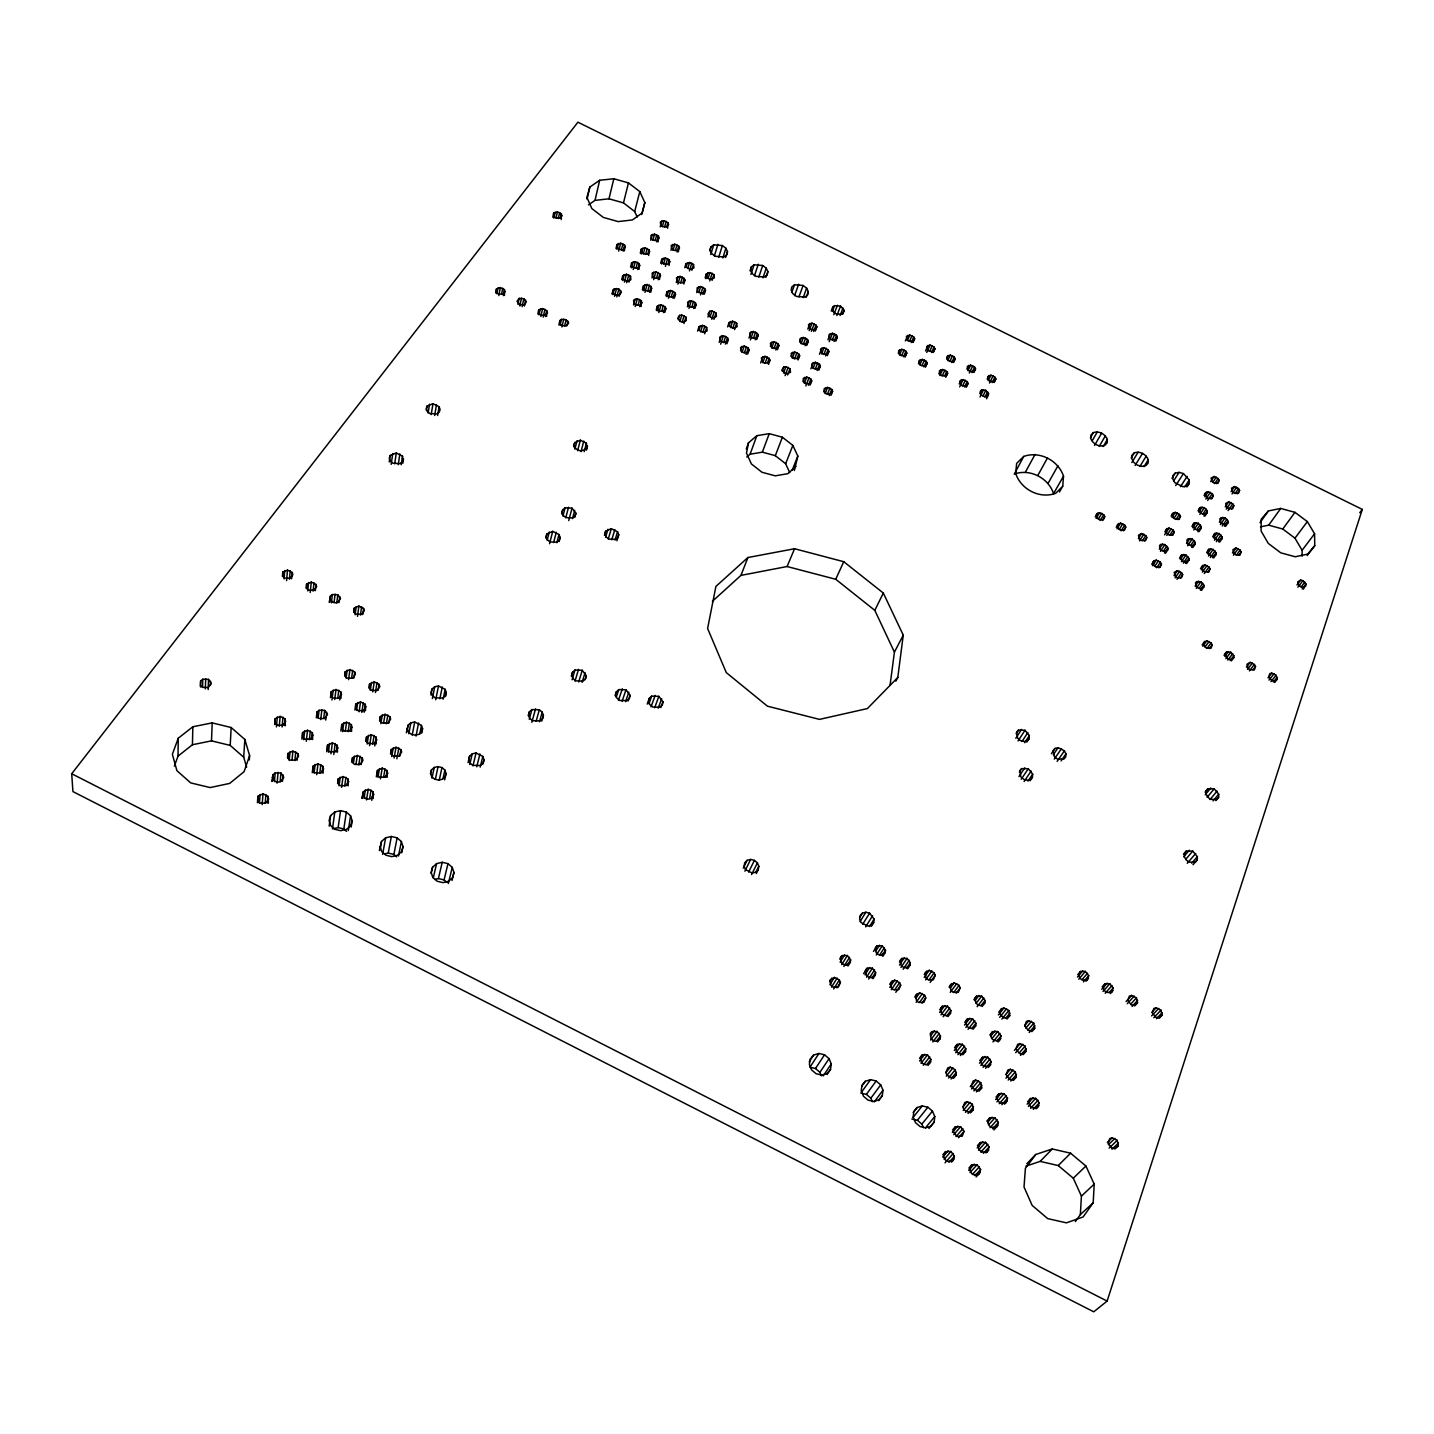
<?xml version="1.0" encoding="UTF-8"?>
<svg xmlns="http://www.w3.org/2000/svg" width="1434" height="1434" viewBox="0 0 1434 1434"><rect width="100%" height="100%" fill="white"/><g stroke="black" fill="none" stroke-linecap="round" stroke-linejoin="round"><path stroke-width="1.5" d="M1277.21 679.286L1276.081 675.271L1271.797 673.138L1269.825 673.621L1268.66 677.045L1271.797 680.594L1274.091 681.204L1277.21 679.286L1274.665 682.459M1255.521 666.505L1254.356 669.929L1250.054 669.786L1248.082 668.262L1246.971 664.247L1250.125 662.365L1254.391 664.48L1255.521 666.505L1253.029 669.696M1241.163 551.947L1240.016 555.083L1235.875 554.886L1233.975 553.434L1232.917 549.706L1235.983 548.003L1240.087 550.047L1241.163 551.947L1238.779 555.263M174.374 766.114L178.013 756.13L178.264 738.223L192.855 726.751L212.196 722.879L231.161 727.522L244.838 739.442L249.606 755.557L249.301 759.948M1239.585 490.392L1238.456 493.386L1234.405 493.153L1232.541 491.754L1231.519 488.169L1234.513 486.592L1238.528 488.564L1239.585 490.392L1237.255 493.78M1233.832 505.682L1232.684 508.712L1228.597 508.496L1226.733 507.08L1225.694 503.459L1228.723 501.846L1232.756 503.836L1233.832 505.682L1231.501 509.052M1233.814 657.704L1233.849 655.732L1230.766 652.201L1226.464 652.058L1225.281 653.474L1226.375 657.471L1228.346 658.995L1230.641 659.586L1233.814 657.704L1231.358 660.913M1227.952 522.962L1227.988 521.169L1225.048 517.889L1220.943 517.674L1219.814 518.929L1220.836 522.603L1222.718 524.019L1224.923 524.629L1227.952 522.962L1225.622 526.332M1207.858 788.736L1206.102 790.941L1206.03 793.988L1207.661 797.071L1210.565 799.347L1216.91 799.419L1218.649 797.214L1218.703 794.167L1214.186 788.825L1207.858 788.736L1205.062 792.124M1219.169 480.3L1218.004 483.276L1213.953 483.043L1212.089 481.645L1211.085 478.078L1214.096 476.5L1218.111 478.472L1219.169 480.3L1216.874 483.706M1222.055 538.682L1222.091 536.854L1219.115 533.538L1214.992 533.34L1213.845 534.613L1214.867 538.324L1216.767 539.758L1218.972 540.367L1222.055 538.682L1219.707 542.034M1212.196 644.959L1210.959 648.347L1206.639 648.204L1204.668 646.68L1203.61 642.701L1206.819 640.837L1211.085 642.952L1212.196 644.959L1209.525 648.544M1216.05 554.599L1216.104 552.753L1213.11 549.401L1208.952 549.204L1207.804 550.513L1208.826 554.259L1210.726 555.711L1212.967 556.302L1216.05 554.599L1213.72 557.934M178.013 756.13L192.425 744.748L192.855 726.751M1210.027 568.85L1208.826 572.041L1204.614 571.861L1202.696 570.391L1201.674 566.609L1204.793 564.871L1208.952 566.932L1210.027 568.85L1207.697 572.166M1213.272 495.519L1212.106 498.53L1208.02 498.315L1206.137 496.899L1205.134 493.278L1208.181 491.683L1212.214 493.672L1213.272 495.519L1210.995 498.907M1203.825 587.062L1203.879 585.18L1200.867 581.756L1196.637 581.577L1195.472 582.921L1196.494 586.757L1198.43 588.227L1200.67 588.836L1203.825 587.062L1201.495 590.378M1186.259 851.061L1184.448 853.391L1184.359 856.582L1186.008 859.773L1188.965 862.121L1195.472 862.139L1197.282 859.808L1197.354 856.636L1192.747 851.097L1186.259 851.061L1183.462 854.359M1207.267 512.727L1207.303 510.934L1204.381 507.654L1200.258 507.439L1199.111 508.694L1200.115 512.35L1201.997 513.766L1204.201 514.358L1207.267 512.727L1204.972 516.097M1201.208 528.357L1201.262 526.547L1198.322 523.231L1194.164 523.034L1193.016 524.306L1194.02 527.999L1195.92 529.433L1198.125 530.024L1201.208 528.357L1198.932 531.727M200.455 687.011L200.635 680.899L202.803 679.232L208.522 679.375L211.264 683.516L208.253 687.513L202.517 687.37L200.473 685.595L200.635 680.899M1195.096 544.203L1195.149 542.357L1192.174 539.023L1187.997 538.826L1186.832 540.116L1187.836 543.862L1189.736 545.296L1191.977 545.906L1195.096 544.203L1192.801 547.555M202.553 687.388L202.803 679.232M205.349 688.876L205.689 678.676M1189.109 483.527L1189.234 479.996L1183.444 473.561L1179.089 472.378L1175.253 473.095L1172.958 475.532L1172.815 479.064L1174.894 482.72L1182.996 486.735L1186.832 486.001L1189.109 483.527L1186.886 486.951M1188.876 560.264L1188.947 558.4L1185.954 555.03L1181.759 554.833L1180.576 556.141L1181.58 559.923L1183.498 561.375L1185.739 561.985L1188.876 560.264L1186.581 563.598M208.181 689.557L208.522 679.375M1182.656 574.64L1181.401 577.866L1177.153 577.669L1175.235 576.199L1174.231 572.381L1177.404 570.624L1181.58 572.704L1182.656 574.64L1180.361 577.956M210.422 685.219L210.565 681.15M1162.096 1015.218L1160.948 1010.199L1156.127 1007.761L1153.814 1008.478L1152.344 1012.87L1155.786 1017.172L1158.403 1017.799L1162.096 1015.218L1159.21 1018.212M1180.469 516.24L1179.232 519.323L1175.073 519.108L1173.191 517.674L1172.205 513.999L1175.324 512.35L1179.411 514.376L1180.469 516.24L1178.228 519.628M1174.213 531.978L1172.958 535.115L1168.764 534.9L1166.864 533.466L1165.896 529.738L1169.033 528.053L1173.155 530.096L1174.213 531.978L1171.972 535.366M192.425 744.748L211.497 740.858L212.196 722.879M1167.796 549.796L1167.868 547.949L1164.91 544.579L1160.68 544.382L1159.497 545.691L1160.465 549.455L1162.382 550.907L1164.623 551.516L1167.796 549.796L1165.555 553.166M1161.432 564.118L1160.16 567.308L1155.912 567.129L1153.994 565.659L1153.008 561.841L1156.198 560.102L1160.375 562.182L1161.432 564.118L1158.941 567.828M1137.574 1002.85L1136.463 997.867L1131.641 995.429L1129.329 996.146L1127.805 1000.502L1131.229 1004.804L1133.846 1005.431L1137.574 1002.85L1134.76 1005.897M1148.258 459.74L1148.096 463.236L1145.748 465.674L1141.876 466.391L1137.503 465.19L1133.792 462.393L1131.767 458.755L1131.946 455.259L1134.294 452.839C1139.869 450.832 1146.25 454.309 1148.258 459.74L1143.974 466.659M1118.323 1145.766L1117.194 1140.335L1112.175 1137.789L1109.737 1138.596L1108.106 1143.382L1111.673 1148.007L1114.415 1148.634L1118.323 1145.766L1115.096 1148.849M1146.806 537.499L1145.515 540.654L1141.285 540.439L1139.385 538.987L1138.435 535.24L1141.625 533.538L1145.766 535.599L1146.806 537.499L1144.619 540.887M1104.861 983.814L1103.302 988.151L1104.485 990.625L1106.689 992.436L1111.655 992.364L1113.196 988.008L1109.808 983.742L1104.861 983.814L1102.154 986.897M246.63 767.172L243.69 757.188L230.211 745.411L231.161 727.522M1125.762 527.067L1124.453 530.204L1120.205 529.988L1118.305 528.537L1117.373 524.79L1120.581 523.105L1124.722 525.167L1125.762 527.067L1123.378 530.849M1035.778 1154.478L1025.4 1168.351L1024.019 1187.011L1032.175 1205.438L1047.716 1218.613L1066.394 1222.844L1083.064 1217L1093.21 1202.785L1094.196 1184.126L1085.914 1166.021L1070.606 1153.205L1052.305 1148.975L1035.778 1154.478L1026.798 1163.781M1075.321 1221.625L1080.358 1214.58L1081.415 1196.117L1073.295 1178.21L1058.22 1165.555L1040.152 1161.397L1025.848 1166.183M1080.411 971.481L1078.816 975.801L1079.999 978.275L1082.186 980.085L1087.151 980.014L1088.747 975.676L1085.359 971.427L1080.411 971.481L1077.776 974.6M1107.335 439.503L1107.12 442.963L1104.736 445.382C1099.161 447.372 1092.708 443.948 1090.754 438.463L1091.005 435.004L1093.389 432.602C1098.964 430.648 1105.381 434.036 1107.335 439.503L1103.248 446.512M1104.736 516.634L1103.391 519.753L1099.143 519.538L1097.243 518.086L1096.347 514.358L1099.573 512.691L1103.714 514.734L1104.736 516.634L1102.405 520.434M243.69 757.188L244.838 739.442M1030.508 1098.48L1028.77 1103.194L1029.971 1105.865L1032.265 1107.765L1037.481 1107.604L1039.22 1102.889L1035.742 1098.319L1030.508 1098.48L1027.586 1101.724M1065.946 753.89L1065.731 756.919L1063.831 759.124L1057.288 758.998L1054.42 756.722L1053.112 750.609L1055.03 748.423L1058.113 747.67L1064.422 750.824L1065.946 753.89L1061.088 760.898M1034.756 1028.25L1033.771 1023.105L1028.859 1020.632L1026.439 1021.366L1024.718 1025.866L1028.142 1030.275L1030.831 1030.903L1034.756 1028.25L1031.871 1031.655M1026.063 1051.301L1025.077 1046.103L1020.13 1043.594L1017.674 1044.346L1015.935 1048.917L1019.359 1053.381L1022.084 1054.026L1026.063 1051.301L1023.177 1054.671M257.421 802.753L257.905 796.282L263.014 793.844L268.033 796.39L268.409 803.201M259.411 803.112L260.092 794.49M1016.33 1077.095L1015.344 1071.807L1010.361 1069.28L1007.869 1070.051L1006.112 1074.693L1009.554 1079.228L1012.296 1079.874L1016.33 1077.095L1013.444 1080.394M1062.737 486.216L1063.526 476.124C1058.184 460.314 1039.632 450.706 1023.751 456.424L1016.652 463.361L1015.684 473.417C1020.9 489.46 1039.758 499.229 1055.747 493.278L1062.737 486.216L1059.403 492.023M262.153 804.635L263.014 793.844M1032.444 777.228L1032.695 774.145L1028.286 768.714L1021.653 768.606L1019.699 770.847L1020.954 777.067L1023.84 779.379L1027.336 780.257L1030.49 779.469L1032.444 777.228L1030.078 780.723M998.817 1093.819L997.024 1098.534L998.207 1101.204L1000.484 1103.122L1005.754 1102.961L1007.546 1098.229L1004.069 1093.676L998.817 1093.819L995.985 1097.082M282.426 576.289L282.767 572.076L287.499 570.087L292.178 572.435L292.894 574.64L290.134 578.314L284.703 578.099L282.713 576.432L282.767 572.076M265.2 803.165L265.917 794.544M1029.11 738.6L1029.361 735.57L1025.005 730.264L1018.463 730.121L1016.509 732.29L1017.746 738.367L1020.596 740.643L1024.055 741.521L1027.174 740.769L1029.11 738.6L1026.78 742.149M989.603 1117.964L987.775 1122.768L988.976 1125.475L991.27 1127.411L996.576 1127.232L998.405 1122.428L994.909 1117.803L989.603 1117.964L986.789 1121.173M1009.787 1015.63L1008.837 1010.504L1003.925 1008.03L1001.488 1008.765L999.731 1013.229L1003.119 1017.62L1005.808 1018.265L1009.787 1015.63L1006.991 1019.072M284.075 578.977L284.774 570.553M980.247 1142.522L978.382 1147.397L979.583 1150.14L981.896 1152.094L987.273 1151.896L989.119 1147.021L985.606 1142.324L980.247 1142.522L977.432 1145.658M992.525 1031.638L990.751 1036.173L991.916 1038.754L994.156 1040.618L999.337 1040.51L1001.111 1035.957L997.706 1031.53L992.525 1031.638L989.765 1035.043M267.477 802.861L268.033 796.39M286.603 580.609L287.499 570.087M274.683 724.618L275.203 718.667L280.15 716.391L285.043 718.864L285.366 725.712M982.505 1057.216L980.695 1061.841L981.86 1064.458L984.118 1066.358L989.352 1066.215L991.163 1061.59L987.739 1057.091L982.505 1057.216L979.763 1060.568M271.851 781.494L273.052 774.701L275.185 772.926L280.974 772.998L283.807 777.3L280.867 781.53L277.963 782.139L275.077 781.44L272.227 777.138M276.439 726.895L277.3 716.964M289.471 579.193L290.206 570.768M272.478 781.225L273.052 774.701M971.696 1164.964L969.814 1169.911L970.997 1172.689L973.327 1174.661L978.741 1174.446L980.623 1169.499L977.092 1164.749L971.696 1164.964L968.882 1168.047M291.622 578.744L292.178 572.435M279.272 726.321L280.15 716.391M274.414 781.62L275.185 772.926M984.817 1003.011L985.05 1000.448L981.698 996.092L976.554 996.164L975.012 998.046L975.909 1003.155L978.131 1005.001L980.82 1005.646L984.817 1003.011L982.111 1006.507M981.734 1087.976L980.784 1082.634L975.765 1080.089L973.256 1080.86L971.41 1085.574L972.575 1088.227L977.629 1090.772L981.734 1087.976L978.956 1091.256M282.086 727.002L282.982 717.09M277.103 783.179L278.088 772.317M973.31 1109.665L972.395 1104.252L967.323 1101.67L964.795 1102.477L962.913 1107.245L964.096 1109.934L969.169 1112.515L973.31 1109.665L970.549 1112.892M284.434 725.568L285.043 718.864M964.078 1131.354L962.196 1136.212L956.819 1136.391L953.341 1131.713L955.241 1126.873L960.601 1126.694L964.078 1131.354L958.575 1137.736M975.729 1025.848L975.962 1023.249L972.593 1018.839L967.412 1018.929L965.835 1020.847L966.731 1026.027L968.972 1027.891L971.696 1028.536L975.729 1025.848L973.023 1029.289M280.15 781.709L280.974 772.998M945.526 1151.663L943.608 1156.593L944.773 1159.353L947.103 1161.325L952.534 1161.128L954.452 1156.198L950.957 1151.466L945.526 1151.663L942.819 1154.8M965.566 1051.409L965.817 1048.756L962.411 1044.275L957.177 1044.382L955.582 1046.354L956.478 1051.606L958.719 1053.488L961.461 1054.133L965.566 1051.409L962.859 1054.779M282.444 781.351L283.054 774.826M956.155 1075.016L955.259 1069.692L950.24 1067.147L947.713 1067.918L945.831 1072.596L946.978 1075.249L952.015 1077.812L956.155 1075.016L953.467 1078.35M287.499 757.833L287.929 753.442L292.912 751.111L297.842 753.603L298.595 756.041L295.709 760.199L289.973 760.11L287.893 758.299L287.929 753.442M960.135 987.865L958.324 992.31L953.162 992.382L950.939 990.536L950.079 985.463L954.112 982.864L959.005 985.337L960.135 987.865L956.191 993.17M289.184 760.486L290.044 751.703M306.159 588.245L306.589 584.068L311.286 582.061L315.964 584.427L316.681 586.631L313.974 590.324L308.543 590.127L306.553 588.442L306.589 584.068M950.599 1013.139L950.867 1010.558L947.498 1006.148L942.299 1006.238L940.704 1008.138L941.582 1013.3L943.805 1015.164L946.53 1015.81L950.599 1013.139L947.982 1016.616M307.736 590.916L308.579 582.545M292.034 759.895L292.912 751.111M934.215 1122.051L934.771 1116.53L932.459 1111.099L927.87 1107.227L922.259 1105.937L917.097 1107.55L913.781 1111.673L913.171 1117.194L915.484 1122.643L920.09 1126.55L925.737 1127.859L930.899 1126.192L934.215 1122.051L928.909 1128.486M310.21 592.511L311.286 582.061M294.866 760.576L295.762 751.81M940.22 1038.574L940.489 1035.94L937.101 1031.458L931.849 1031.566L930.236 1033.52L931.096 1038.754L933.337 1040.636L936.097 1041.281L940.22 1038.574L937.603 1041.998M313.114 591.113L313.992 582.76M297.161 760.181L297.842 753.603M930.612 1062.074L930.881 1059.403L927.493 1054.868L922.187 1054.994L920.556 1056.983L921.417 1062.289L923.675 1064.189L926.436 1064.835L930.612 1062.074L928.013 1065.444M315.301 590.683L315.964 584.427M995.859 378.899L994.425 381.749L990.249 381.462L988.438 380.1L987.685 376.64L990.93 375.17L994.927 377.142L995.859 378.899L994.067 382.519M935.237 975.281L933.391 979.709L928.21 979.763L926.005 977.934L925.163 972.879L929.232 970.298L934.126 972.772L935.237 975.281L930.146 982.433M301.875 739.173L302.592 732.541L307.503 730.247L312.397 732.72L312.648 739.532M303.703 739.675L304.671 730.838M925.772 997.867L923.89 1002.366L918.656 1002.438L916.434 1000.591L915.609 995.447L919.714 992.83L924.643 995.321L925.772 997.867L921.954 1003.155M988.349 395.175L988.546 393.454L985.785 390.299L981.573 390.012L980.3 391.177L981.053 394.673L982.864 396.071L985.086 396.68L988.349 395.175L986.556 398.777M306.284 741.306L307.503 730.247M309.35 739.783L310.336 730.946M311.644 739.352L312.397 732.72M975.55 368.861L974.08 371.693L969.886 371.406L968.075 370.026L967.358 366.584L970.621 365.114L974.618 367.104L975.55 368.861L973.794 372.499M910.07 965.243L910.357 962.716L907.077 958.396L901.896 958.432L900.283 960.296L901.09 965.351L903.277 967.179L905.983 967.825L910.07 965.243L907.614 968.846M329.211 602.388L330.412 596.078L332.383 594.554L337.779 594.751L340.503 598.641L337.832 602.352L335.126 602.836L332.401 602.155L329.695 598.247M316.322 717.896L317.004 711.963L319.065 710.278L324.676 710.404L327.49 714.544L324.676 718.577L319.065 718.452L317.004 716.677L317.004 711.963M329.695 602.298L330.412 596.078M900.695 985.194L898.777 989.657L893.543 989.729L891.321 987.883L890.532 982.774L894.673 980.157L899.602 982.649L900.695 985.194L895.802 992.328M331.415 602.854L332.383 594.554M318.133 718.201L319.065 710.278M312.271 772.693L313.042 766.186L317.99 763.82L322.937 766.33L323.152 773.105M882.322 1095.701L882.968 1090.234L880.709 1084.839L876.174 1080.985L870.546 1079.677L865.329 1081.272L861.924 1085.341L861.242 1090.826L863.483 1096.239L868.054 1100.129L873.718 1101.437L878.934 1099.806L882.322 1095.701L878.612 1100.667M968.093 383.344L966.606 386.212L962.375 385.925L960.565 384.545L959.848 381.05L963.146 379.58L967.161 381.569L968.093 383.344L966.14 387.377M334.104 602.352L335.09 594.052M314.1 773.123L315.139 764.43M320.696 719.617L321.879 709.705M336.793 603.033L337.779 594.751M316.681 774.701L317.99 763.82M323.708 718.326L324.676 710.404M339.016 602.639L339.768 596.419M325.751 720.083L326.737 712.178M319.782 773.213L320.858 764.519M955.241 358.823L953.753 361.637L949.541 361.332L947.749 359.97L947.032 356.528L950.33 355.094L954.327 357.066L955.241 358.823L953.538 362.479M885.208 952.678L885.513 950.168L882.233 945.848L877.034 945.884L875.421 947.731L876.174 952.768L878.379 954.578L881.085 955.241L885.208 952.678L882.824 956.317M330.447 697.677L331.2 691.708L336.004 689.503L340.826 691.941L341.059 698.25M947.659 373.234L946.153 376.084L941.905 375.798L940.095 374.417L939.395 370.94L942.712 369.47L946.745 371.46L947.659 373.234L945.759 377.285M875.332 975.084L875.654 972.521L872.374 968.147L867.122 968.219L865.473 970.101L866.226 975.192L868.43 977.038L871.173 977.683L875.332 975.084L872.965 978.687M322.112 772.836L322.937 766.33M331.971 700.025L333.226 690.059M326.665 751.739L327.508 745.16L332.401 742.848L337.295 745.339L337.474 752.115M873.682 922.582L874.113 919.122L869.596 913.153L865.831 912.239L862.354 913.189L860.077 915.717L859.629 919.176L861.117 922.636L867.928 926.077L871.424 925.127L873.682 922.582L871.352 926.292M334.731 699.469L336.004 689.503M328.44 752.205L329.569 743.439M337.761 698.161L338.782 690.184M330.967 753.818L332.401 742.848M897.792 677.457L903.259 635.154L883.326 593.049L843.748 561.698L794.561 548.738L747.921 557.521L715.907 586.416L707.607 628.504L726.285 672.6L767.459 706.191L819.495 719.384L867.373 708.575L897.792 677.457L895.82 681.168M339.786 699.9L340.826 691.941M890.048 685.309L894.422 652.129L903.259 635.154M934.95 348.785L933.444 351.581L929.214 351.276L927.422 349.914L926.74 346.49L930.057 345.056L934.036 347.028L934.95 348.785L933.283 352.459M333.763 754.499L335.215 743.547M344.644 675.773L345.182 671.757L349.932 669.606L354.718 672.026L355.471 674.321L352.764 678.228L347.243 678.085L345.2 676.346L345.182 671.757M353.714 612.21L354.252 608.106L358.912 606.062L363.591 608.428L364.344 610.651L361.691 614.379L356.295 614.2L354.306 612.515L354.252 608.106M927.242 363.125L925.701 365.975L921.453 365.67L919.642 364.29L918.979 360.83L922.313 359.378L926.328 361.35L927.242 363.125L925.396 367.212M850.29 962.411L850.631 959.866L847.369 955.51L842.099 955.564L840.432 957.428L841.166 962.501L843.353 964.347L846.096 965.01L850.29 962.411L848.014 966.05M346.096 678.174L347.171 670.144M336.416 751.9L337.295 745.339M355.112 614.792L356.224 606.564M840.414 982.487L838.388 986.968L833.064 987.04L830.86 985.194L830.143 980.031L834.391 977.414L839.356 979.924L840.414 982.487L837.026 987.883M830.537 1069.406L831.254 1063.974L829.067 1058.633L824.55 1054.797L818.922 1053.47L813.652 1055.03L810.156 1059.063L809.403 1064.494L811.572 1069.872L816.107 1073.743L821.79 1075.052L827.059 1073.457L830.537 1069.406L827.095 1074.496M340.844 731.089L341.74 724.475L346.562 722.216L351.438 724.672L351.581 731.448M348.57 679.644L349.932 669.606M357.496 616.351L358.912 606.062M329.175 826.145L330.609 815.57L334.821 811.967L340.575 810.676L346.329 812.074L350.559 815.749L352.155 820.75L351.169 827.059M342.565 731.627L343.784 722.79M351.581 678.318L352.692 670.287M360.472 614.971L361.601 606.743M337.582 783.233L338.173 778.931L343.102 776.547L348.05 779.056L348.193 785.796M345.343 731.053L346.562 722.216M334.821 811.967L332.455 828.906L338.137 827.615L343.819 828.977L346.598 831.415M353.875 678.031L354.718 672.026M362.73 614.594L363.591 608.428M339.051 785.778L340.252 777.174M914.677 338.747L913.135 341.543L908.905 341.238L907.113 339.876L906.449 336.47L909.783 335.036L913.763 337.008L914.677 338.747L913.046 342.457M348.121 731.734L349.376 722.897M341.579 787.32L343.102 776.547M906.826 353.033L905.284 355.865L901.018 355.56L899.208 354.18L898.562 350.738L901.914 349.287L905.929 351.258L906.826 353.033L905.033 357.138M350.488 731.286L351.438 724.672M389.241 461.927L390.173 455.456L396.286 453.001L402.524 456.12L402.882 463.272M354.897 710.045L355.74 704.112L360.526 701.889L365.347 704.327L365.527 710.619M338.137 827.615L340.575 810.676M344.698 785.85L345.952 777.246M391.177 464.347L392.737 453.556M356.6 710.368L357.747 702.445M347.1 785.509L348.05 779.056M394.708 463.791L396.286 453.001M359.074 711.784L360.526 701.889M351.814 762.135L352.441 757.797L357.299 755.467L362.21 757.959L362.999 760.378L360.221 764.501L354.574 764.43L352.495 762.619L352.441 757.797M353.535 762.583L354.503 756.059M343.819 828.977L346.329 812.074M398.258 464.724L399.853 453.933M361.816 712.465L363.304 702.588M355.99 764.161L357.299 755.467M401.215 464.741L402.524 456.12M364.164 712.232L365.347 704.327M368.932 688.051L369.524 684.072L374.256 681.885L379.042 684.305L379.831 686.617L377.142 690.543L371.639 690.417L369.596 688.678L369.524 684.072M348.319 830.519L350.559 815.749M358.805 764.842L360.131 756.166M370.295 690.399L371.514 682.441M361.207 764.465L362.21 757.959M372.715 691.851L374.256 681.885M365.795 741.378L366.477 737.004L371.298 734.728L376.156 737.184L376.228 743.941M367.14 744.049L368.502 735.301M375.457 692.532L377.017 682.566M378.11 690.274L379.042 684.305M369.56 745.662L371.298 734.728M361.924 798.38L363.34 791.676L368.233 789.292L373.181 791.801L373.252 798.505M362.318 798.075L363.34 791.676M426.364 410.393L427.063 406.037L432.978 403.707L439.091 406.754L440.113 409.497L439.288 412.132L436.832 413.96L429.859 413.548L427.242 411.415L426.221 408.654L427.063 406.037M364.021 798.451L365.401 789.919M372.679 744.156L374.095 735.409M428.121 412.938L429.537 404.209M374.74 745.931L376.156 737.184M366.477 799.957L368.233 789.292M379.58 720.943L380.297 716.534L385.047 714.293L389.887 716.731L390.675 719.097L387.987 723.094L382.448 722.987L380.386 721.23L380.297 716.534M431.186 414.605L432.978 403.707M380.852 723.686L382.304 714.867M369.667 798.505L371.065 789.973M758.263 869.667L758.819 866.261L757.421 862.856L754.427 860.364L750.645 859.432L747.096 860.328L744.694 862.82L744.121 866.226L745.501 869.631L752.294 873.073L755.879 872.159L758.263 869.667L756.31 873.557M434.663 415.519L436.474 404.639M383.577 723.112L385.047 714.293M371.747 800.315L373.181 791.801M832.616 391.267L830.931 394.225L826.504 393.92L824.675 392.504L824.084 388.937L827.615 387.395L831.738 389.439L832.616 391.267L830.967 395.372M376.317 776.887L377.411 770.434L382.233 768.104L387.144 770.578L387.198 777.3M437.621 415.466L439.091 406.754M386.338 723.794L387.825 714.974M377.984 777.3L379.436 768.696M837.366 337.026L835.717 339.858L831.397 339.535L829.587 338.155L829.013 334.714L832.473 333.262L836.506 335.269L837.366 337.026L835.735 341.184M844.232 310.443L841.955 314.297L835.968 313.849L833.477 311.949L832.67 307.199L834.57 305.657L840.539 306.105L844.232 310.443L842.762 314.207M388.757 723.345L389.887 716.731M380.386 778.859L382.233 768.104M828.942 351.455L827.257 354.323L822.901 354.019L821.09 352.621L820.517 349.143L824.012 347.673L828.063 349.681L828.942 351.455L827.31 355.614M383.559 777.389L385.065 768.785M820.391 366.082L818.689 368.986L814.297 368.681L812.486 367.283L811.913 363.752L815.426 362.264L819.513 364.29L820.391 366.082L818.778 370.241M386.015 777.031L387.144 770.578M390.496 753.872L391.249 749.534L396.035 747.239L400.911 749.695L401.699 752.097L399.01 756.184L393.436 756.094L391.357 754.32L391.249 749.534M811.734 380.906L810.013 383.846L805.585 383.541L803.757 382.125L803.201 378.558L806.75 377.034L810.855 379.078L811.734 380.906L810.12 385.047M391.715 756.507L393.257 747.831M816.896 326.88L815.211 329.695L810.873 329.372L809.081 327.992L808.525 324.568L812.002 323.134L816.036 325.124L816.896 326.88L815.301 331.075M794.382 470.495L797.824 456.084L792.841 445.4L782.39 437.227L769.251 433.66L756.865 435.685L748.512 442.801L746.272 448.967M394.081 758.084L396.035 747.239M379.329 850.595L381.534 841.435L385.656 837.779L391.357 836.47L397.11 837.85L401.377 841.543L403.008 846.58L401.771 852.764M380.028 849.717L381.534 841.435M396.86 758.765L398.831 747.921M808.328 341.256L806.625 344.106L802.251 343.784L800.459 342.385L799.903 338.926L803.416 337.456L807.467 339.464L808.328 341.256L806.75 345.433M399.71 756.202L400.911 749.695M799.652 355.793L797.931 358.679L793.522 358.375L791.711 356.976L791.174 353.463L794.705 351.975L798.792 354.001L799.652 355.793L798.075 359.97M382.609 854.377L385.656 837.779M406.342 732.792L408.116 725.138L410.877 722.808L414.695 722.001L421.453 725.425L422.582 728.723L421.721 733.079M808.328 291.604L807.718 294.866L804.976 297.089L796.372 296.408L792.841 293.683L791.156 290.242L791.765 286.979L794.526 284.774L803.094 285.456L806.625 288.162L808.328 291.604L806.231 297.304M406.897 731.716L408.116 725.138M408.815 733.76L410.877 722.808M384.473 853.929L388.238 853.069L391.357 836.47M495.644 293.02L496.397 289.023L500.358 287.571L504.499 289.632L504.463 295.44M412.203 735.14L414.695 722.001M496.899 293.862L498.046 287.858M498.817 295.565L500.358 287.571M778.913 345.522L777.174 348.39L772.765 348.086L770.954 346.687L770.434 343.192L773.984 341.722L778.07 343.73L778.913 345.522L777.407 349.717M416.039 736.09L418.567 722.969M501.559 294.221L502.725 288.216M396.698 856.851L393.902 854.413L397.11 837.85M503.352 295.619L504.499 289.632M419.75 734.154L421.453 725.425M769.986 360.203L768.23 363.107L763.766 362.802L761.956 361.386L761.454 357.855L765.039 356.349L769.144 358.392L769.986 360.203L768.499 364.379M748.512 442.801L746.487 453.126L751.398 463.935L761.956 472.27L775.292 475.837L787.768 473.686L795.995 466.426M398.509 856.008L401.377 841.543M430.863 694.934L432.028 689.019L434.735 686.743L438.499 685.99L445.149 689.342L446.297 692.568L445.472 696.494M432.369 698.573L434.735 686.743M758.21 335.251L756.435 338.119L752.008 337.797L750.215 336.398L749.713 332.921L753.298 331.451L757.367 333.477L758.21 335.251L756.74 339.482M435.703 699.774L438.499 685.99M767.871 271.6L767.226 274.826L764.43 277.013L755.79 276.314L752.258 273.625L750.627 270.184L751.291 266.957L754.105 264.788L762.709 265.487L766.222 268.176L767.871 271.6L765.917 277.371M517.943 304.331L519.162 298.362L523.822 298.72L526.368 301.947L524.252 304.833L519.574 304.492L517.029 301.248L519.162 298.362M749.157 349.86L747.347 352.746L742.902 352.441L741.073 351.025L740.589 347.494L744.21 346.024L748.297 348.05L749.157 349.86L747.706 354.073M519.843 306.016L521.474 298.075M439.88 698.752L442.299 686.94M522.191 306.661L523.822 298.72M443.124 699.183L445.149 689.342M524.396 306.087L525.615 300.136M662.974 701.835L662.329 704.936L659.927 707.177L652.739 707.016L649.871 704.65L648.616 701.495L649.279 698.376L651.681 696.153L658.851 696.332L662.974 701.835L660.859 707.536M430.558 774.163L431.455 769.879L434.233 767.477L438.069 766.634L441.977 767.584L444.898 770.076L446.064 773.464L444.648 779.845M431.957 778.16L434.233 767.477M552.789 217.197L553.649 213.164L557.396 211.856L561.411 213.845L561.268 219.563M729.01 322.65L729.476 326.127L731.286 327.508L733.563 328.135L737.166 326.683L736.682 323.224L732.613 321.198L729.01 322.65L727.612 326.898M728.329 339.517L726.5 342.403L722.019 342.081L720.226 340.683L719.76 337.169L723.399 335.699L727.486 337.725L728.329 339.517L726.93 343.766M553.9 218.147L555.191 212.107M435.327 779.451L438.069 766.634M556.105 217.896L557.396 211.856M537.84 313.992L538.682 310.049L542.59 308.579L546.748 310.64L546.641 316.412M558.364 218.524L559.672 212.501M539.023 314.799L540.295 308.884M560.533 217.86L561.411 213.845M439.198 780.401L441.977 767.584M540.869 316.484L542.59 308.579M543.217 317.129L544.956 309.224M630.082 695.275L629.401 698.394L626.963 700.617L619.721 700.455L616.871 698.089L615.634 694.916L616.333 691.815L618.771 689.593L625.995 689.772L630.082 695.275L628.11 701.011M727.486 251.613L726.787 254.822L723.937 256.991L715.261 256.274L711.748 253.567L710.153 250.161L710.87 246.953L713.72 244.82L722.377 245.537L725.873 248.225L727.486 251.613L725.658 257.439M443.034 778.608L444.898 770.076M545.44 316.555L546.748 310.64M705.51 290.295L703.682 293.074L699.254 292.733L697.48 291.353L697.049 287.947L700.652 286.549L704.686 288.557L705.51 290.295L704.309 294.167M698.932 326.827L699.38 330.34L701.172 331.738L703.467 332.365L707.123 330.895L706.675 327.4L702.588 325.375L698.932 326.827L697.605 331.093M696.171 304.492L694.307 307.306L689.862 306.966L688.069 305.585L687.639 302.144L691.296 300.71L695.347 302.735L696.171 304.492L694.988 308.364M706.317 273.948L706.765 277.318L708.521 278.68L710.78 279.307L714.347 277.927L713.917 274.557L709.902 272.585L706.317 273.948L705.134 277.837M431.132 873.414L432.53 867.319L436.581 863.626L442.228 862.282L447.964 863.662L452.266 867.373L453.969 872.446L451.979 880.53M587.062 199.129L589.822 187.083L599.681 180.272L613.824 178.766L628.468 182.907L639.797 191.6L644.834 202.588L642.163 212.967L632.43 219.94L618.179 221.589L603.284 217.412L591.83 208.539L586.918 197.426L589.822 187.083M558.848 324.944L559.852 320.571L561.447 319.388L566.089 319.728L568.671 322.973L566.591 325.894L561.949 325.554L560.138 324.138L559.852 320.571M560.102 325.285L561.447 319.388M433.301 877.859L436.581 863.626M561.913 326.952L563.741 319.083M564.566 326.271L566.089 319.728M588.478 204.901L595.002 200.366L599.681 180.272M684.986 280.132L683.122 282.892L678.694 282.552L676.92 281.172L676.507 277.784L680.146 276.386L684.179 278.393L684.986 280.132L683.839 284.022M566.878 325.518L567.9 321.162M434.699 879.436L438.41 878.558L442.228 862.282M586.291 675.755L585.556 678.838L583.064 681.042L575.787 680.863L572.955 678.497L571.736 675.342L572.489 672.259L574.98 670.054L582.24 670.27L586.291 675.755L585.09 679.626M685.918 263.856L686.33 267.208L688.105 268.57L690.346 269.198L693.948 267.835L693.518 264.465L689.521 262.494L685.918 263.856L684.771 267.746M468.058 762.637L469.563 756.22L472.27 753.836L476.052 753.011L482.828 756.435L484.011 759.769L482.953 764.035M618.717 534.649L618.054 537.445L615.724 539.417L608.823 539.112L606.116 536.908L604.933 534.022L605.614 531.225L611.314 528.662L617.534 531.781L618.717 534.649L616.889 540.761M675.522 294.257L673.639 297.053L669.176 296.713L667.384 295.332L666.989 291.891L670.646 290.475L674.715 292.5L675.522 294.257L674.374 298.147M469.707 764.537L472.27 753.836M679.573 247.867L677.726 250.574L673.353 250.197L671.596 248.853L671.202 245.519L674.787 244.192L678.784 246.164L678.443 251.792M665.914 308.561L664.014 311.393L659.515 311.07L657.722 309.672L657.328 306.195L661.038 304.761L665.125 306.786L665.914 308.561L664.802 312.433M446.888 882.34L444.074 879.902L447.964 863.662M595.002 200.366L608.984 198.806L613.824 178.766M472.951 765.864L476.052 753.011M670.18 261.633L668.316 264.358L663.888 263.999L662.132 262.637L661.737 259.285L665.358 257.923L669.391 259.913L669.069 265.541M476.787 766.796L479.924 753.961M660.644 275.579L658.762 278.339L654.298 277.981L652.524 276.601L652.147 273.213L655.822 271.833L659.855 273.822L659.55 279.487M448.304 883.577L452.266 867.373M651.968 288.27L650.068 291.066L645.569 290.726L643.794 289.345L643.418 285.904L647.11 284.506L651.179 286.513L650.893 292.178M668.692 224.313L666.846 226.966L662.49 226.59L660.751 225.246L660.375 221.965L663.96 220.675L667.921 222.629L667.599 228.257M480.193 767.118L482.828 756.435M659.282 237.829L657.417 240.518L653.026 240.141L651.269 238.797L650.911 235.481L654.513 234.154L658.511 236.126L658.206 241.772M543.414 715.387L542.626 718.577L540.044 720.872L532.588 720.71L529.72 718.291L528.519 715.064L529.325 711.873L531.906 709.597L539.345 709.758L542.213 712.16L543.414 715.387L541.765 721.141M637.18 217L634.688 211.533L623.485 202.893L628.468 182.907M642.199 302.574L640.263 305.406L635.746 305.066L633.953 303.667L633.595 300.19L637.323 298.756L641.41 300.781L641.141 306.464M615.993 248.512L616.978 244.551L620.671 243.206L624.686 245.196L624.453 250.86M649.763 251.524L647.863 254.23L643.436 253.872L641.679 252.509L641.321 249.157L644.959 247.813L648.975 249.803L648.688 255.449M616.996 249.408L618.484 243.457M545.816 538.055L546.856 533.95L552.717 531.351L558.973 534.506L560.138 537.409L559.403 540.242L557.001 542.231L549.975 541.909L547.25 539.686L546.121 536.782L546.856 533.95M618.663 251.111L620.671 243.206M575.876 513.211L575.177 515.989L572.793 517.943L565.856 517.602L563.168 515.415L562.02 512.547L562.737 509.769L565.121 507.833L572.041 508.174L575.876 513.211L574.765 517.351M640.102 265.398L638.184 268.14L633.72 267.782L631.964 266.401L631.605 263.031L635.28 261.651L639.331 263.659L639.062 269.323M547.179 540.206L549.276 531.96M616.978 244.551L617.319 247.903L621.352 249.892L622.93 243.834M611.78 293.791L614.326 288.736L618.843 289.076L621.406 292.249L619.452 295.063L614.917 294.723L613.125 293.325L612.784 289.865M623.181 251.129L624.686 245.196M573.654 446.781L574.729 442.568L580.358 440.202L586.416 443.231L586.864 448.627L581.236 450.993L577.794 450.079L575.159 447.964L574.03 445.203L574.729 442.568M612.82 294.615L614.326 288.736M549.545 543.719L552.717 531.351M634.688 211.533L639.797 191.6M574.873 449.183L577.042 440.74M614.523 296.3L616.548 288.449M622.75 275.651L623.091 279.074L624.865 280.455L627.178 281.1L630.888 279.684L630.53 276.278L626.461 274.252L622.75 275.651L621.729 279.594M625.457 246.917L623.539 249.624L621.352 249.892M616.817 296.928L618.843 289.076M553.614 542.572L556.267 532.283M577.615 450.76L580.358 440.202M561.662 513.91L562.737 509.769M622.732 280.437L624.274 274.539M619.112 296.354L620.635 290.475M562.953 516.115L565.121 507.833M641.733 214.508L644.834 202.588M624.417 282.122L626.461 274.252M556.84 542.715L558.973 534.506M581.021 451.656L583.781 441.116M630.566 266.957L631.605 263.031M453.969 872.446L452.624 877.536L448.591 881.265L442.927 882.627L437.155 881.247L432.853 877.5L431.15 872.41L432.53 867.319M484.011 759.769L483.133 763.067L480.444 765.469L472.772 765.344L469.85 762.87L468.685 759.518L469.563 756.22M626.694 282.749L628.755 274.898M559.045 541.514L560.138 537.409M565.803 517.602L568.527 507.242M631.552 267.817L633.111 261.92M584.194 451.656L586.416 443.231M628.97 282.157L630.53 276.278M633.201 269.52L635.28 261.651M586.434 450.186L587.546 445.974M568.742 520.578L572.041 508.174M635.997 268.176L637.556 262.279M640.263 253.101L641.321 249.157M641.231 253.979L642.808 248.082M637.754 269.556L639.331 263.659M572.507 518.624L574.729 510.361M643.382 253.728L644.959 247.813M645.641 254.356L647.218 248.44M650.785 240.32L652.38 234.405M633.541 304.904L635.119 299.043M647.917 253.728L648.975 249.803M652.918 240.07L654.513 234.154M635.208 306.553L637.323 298.756M655.159 240.697L656.772 234.782M638.04 305.245L639.636 299.383M642.36 289.811L643.418 285.904M660.214 226.841L661.827 220.908M643.328 290.654L644.924 284.774M446.064 773.464L445.149 776.816L442.389 779.236L438.535 780.096L434.61 779.128L431.67 776.619L430.523 773.231L431.455 769.879M656.897 242.041L658.511 236.126M639.815 306.643L641.41 300.781M528.268 715.727L529.325 711.873M662.329 226.59L663.96 220.675M644.977 292.321L647.11 284.506M529.254 719.223L531.906 709.597M664.551 227.217L666.183 221.302M647.792 290.994L649.405 285.133M652.022 277.981L653.635 272.102M666.828 226.572L667.921 222.629M649.566 292.375L651.179 286.513M653.653 279.648L655.822 271.833M531.835 722.306L535.563 708.826M656.449 278.321L658.098 272.46M660.644 263.193L661.737 259.285M661.576 264.071L663.207 258.192M658.224 279.702L659.855 273.822M663.727 263.802L665.358 257.923M403.008 846.58L401.592 851.617L397.487 855.309L391.769 856.636L385.979 855.256L381.695 851.527L380.064 846.454M446.297 692.568L445.4 695.759L442.694 698.035L435.111 697.856L432.243 695.436L431.132 692.192L432.028 689.019M536.101 721.302L539.345 709.758M665.412 266.383L667.617 258.55M670.987 250.341L672.654 244.443M668.28 263.82L669.391 259.913M539.489 721.768L542.213 712.16M656.234 310.085L657.328 306.195M673.12 250.072L674.787 244.192M547.519 312.469L545.422 315.355L540.743 315.014L538.951 313.598L538.682 310.049M657.184 310.873L658.833 305.048M675.36 250.699L677.027 244.82M658.815 312.522L661.038 304.761M422.582 728.723L421.65 731.985L418.889 734.351L415.053 735.158L411.164 734.19L408.278 731.734L407.166 728.418M677.099 252.043L678.784 246.164M665.878 295.78L666.989 291.891M661.666 311.214L663.333 305.388M666.792 296.605L668.477 290.761M562.146 215.548L560.138 218.219L555.657 217.843L553.918 216.48L553.649 213.164M663.44 312.594L665.125 306.786M668.405 298.254L670.646 290.475M671.237 296.946L672.94 291.12M676.292 282.516L677.995 276.672M673.012 298.326L674.715 292.5M604.413 535.312L605.614 531.225M677.87 284.183L680.146 276.386M605.56 537.445L607.944 529.271M680.702 282.857L682.405 277.031M387.951 773.016L385.208 777.174L379.58 777.085L377.483 775.292L377.411 770.434M686.241 266.652L687.37 262.763M683.032 282.283L684.179 278.393M608.321 538.879L611.314 528.662M687.8 268.337L689.521 262.494M373.969 794.257L371.191 798.487L368.359 799.114L365.509 798.415L362.605 794.131M689.467 270.918L691.762 263.121M571.324 676.149L572.489 672.259M611.798 539.793L614.827 529.576M691.797 270.309L693.518 264.465M678.336 319.657L679.608 315.355L681.795 315.068L685.9 317.093L686.312 320.571L682.638 322.023L680.343 321.395L677.726 318.205L679.608 315.355M572.076 679.806L574.98 670.054M679.877 321.503L681.795 315.068M615.096 539.937L617.534 531.781M352.155 820.75L350.649 825.751L346.454 829.39L340.683 830.698L334.893 829.3L330.645 825.59L329.085 820.571L330.609 815.57M376.945 739.568L374.22 743.637L368.628 743.547L366.548 741.754L366.477 737.004M682.172 322.13L684.108 315.695M575.034 681.025L578.547 669.319M687.37 306.804L689.127 300.997M683.964 323.51L685.9 317.093M688.947 308.453L691.296 300.71M505.234 291.443L503.083 294.311L498.405 293.952L496.612 292.536L496.397 289.023M691.815 307.145L693.572 301.337M578.691 681.939L582.24 670.27M696.745 292.644L698.501 286.836M709.687 250.86L710.87 246.953M693.59 308.525L695.347 302.735M698.878 292.357L700.652 286.549M710.762 254.553L713.72 244.82M348.82 781.512L346.006 785.707L340.306 785.635L338.209 783.824L338.173 778.931M582.096 682.333L585.072 672.618M700.545 294.92L702.911 287.176M705.976 278.68L707.769 272.854M714.347 255.987L717.932 244.3M702.911 294.364L704.686 288.557M366.118 706.675L363.394 710.672L357.837 710.547L355.793 708.79L355.74 704.112M708.109 278.393L709.902 272.585M709.758 280.956L712.142 273.195M352.208 727.056L349.448 731.107L343.837 730.981L341.758 729.207L341.74 724.475M718.757 257.224L722.377 245.537M712.106 280.383L713.917 274.557M338.065 747.741L335.251 751.864L329.587 751.757L327.508 749.964L327.508 745.16M699.075 329.945L700.419 325.679M722.844 257.941L725.873 248.225M700.599 331.774L702.588 325.375M702.875 332.401L704.883 326.002M707.966 317.022L709.776 311.25L711.945 310.945L716.014 312.97L716.462 316.43L712.841 317.864L710.565 317.237L707.948 314.064L709.776 311.25M323.708 768.767L320.84 772.944L315.122 772.872L313.042 771.044L313.042 766.186M704.668 333.799L706.675 327.4M710.117 316.717L711.945 310.945M341.597 694.271L338.836 698.25L333.262 698.107L331.218 696.35L331.2 691.708M711.784 319.28L714.222 311.59M713.971 319.37L716.014 312.97M403.546 458.97L402.667 461.712L400.104 463.612L392.952 463.236L390.299 461.031L389.277 458.181L390.173 455.456M313.15 735.122L310.318 739.227L304.635 739.119L302.556 737.327L302.592 732.541M1107.12 1301.086L1362.3 509.411L577.92 122.195L71.7 773.751L72.937 791.604L1093.748 1311.805L1107.12 1301.086L71.7 773.751M719.151 342.368L721.23 336.004M720.621 344.178L723.399 335.699M723.596 342.69L725.676 336.327M729.064 325.751L730.462 321.503M730.515 327.579L732.613 321.198M725.389 344.088L727.486 337.725M268.767 798.899L265.792 803.183L259.93 803.13L257.815 801.283L257.905 796.282M750.018 270.811L751.291 266.957M732.774 328.207L734.889 321.825M750.914 274.432L754.105 264.788M285.778 721.266L282.892 725.335L277.192 725.21L275.131 723.435L275.203 718.667M734.567 329.587L736.682 323.224M754.427 275.812L758.281 264.25M615.043 695.651L616.333 691.815M616.208 697.265L618.771 689.593M758.837 277.049L762.709 265.487M618.43 700.366L622.302 688.84M762.978 277.802L766.222 268.176M740.607 350.559L742.041 346.329M622.087 701.28L625.995 689.772M249.606 755.557L244.103 771.653L229.691 783.412L210.117 787.571L190.74 782.91L176.902 770.685L172.367 754.302L178.264 738.223M742.059 352.352L744.21 346.024M748.978 338.101L751.147 331.756M744.336 352.979L746.505 346.652M625.547 701.71L628.827 692.12M750.394 339.912L753.298 331.451M746.128 354.377L748.297 348.05M753.388 338.424L755.575 332.079M755.18 339.804L757.367 333.477M760.665 362.963L762.888 356.672M762.798 362.641L765.039 356.349M770.363 346.221L771.851 342.027M765.093 363.268L767.333 356.976M771.743 348.014L773.984 341.722M791.801 292.411L794.526 284.774M767.638 362.587L769.144 358.392M774.001 348.641L776.26 342.35M647.218 704.094L649.279 698.376M794.561 295.673L798.666 284.219M775.794 350.039L778.07 343.73M648.939 703.789L651.681 696.153M798.953 296.91L803.094 285.456M651.036 706.854L655.177 695.4M803.165 297.68L806.625 288.162M654.675 707.769L658.851 696.332M746.755 457.052L750.072 454.219L756.865 435.685M658.188 708.199L661.701 698.681M782.211 371.191L783.735 367.014L785.886 366.692L789.991 368.735L790.528 372.284L786.961 373.79L784.667 373.163L781.978 369.936L783.735 367.014M783.573 372.948L785.886 366.692M791.03 356.474L792.572 352.298M785.079 375.654L788.162 367.319M792.375 358.249L794.705 351.975M799.742 341.955L801.301 337.761M787.66 374.973L789.991 368.735M794.633 358.876L796.981 352.603M801.068 343.748L803.416 337.456M807.79 329.103L809.905 323.439M797.214 358.177L798.792 354.001M750.072 454.219L762.332 452.158L769.251 433.66M803.309 344.375L805.657 338.083M809.17 330.68L812.002 323.134M805.101 345.755L807.467 339.464M811.393 331.308L814.243 323.761M813.652 331.415L816.036 325.124M803.022 381.516L804.617 377.375M789.74 472.611L785.653 463.774L775.328 455.653L782.39 437.227M831.218 310.981L832.67 307.199M804.349 383.272L806.75 377.034M832.383 311.321L834.57 305.657M810.909 368.807L813.311 362.569M805.836 385.961L809.027 377.662M813.024 368.502L815.426 362.264M833.799 314.691L837.438 305.245M819.495 354.234L821.915 347.978M808.453 385.298L810.855 379.078M815.283 369.112L817.703 362.892M821.592 353.911L824.012 347.673M836.882 315.552L840.539 306.105M827.956 339.822L830.394 333.566M817.093 370.51L819.513 364.29M823.833 354.539L826.253 348.283M829.228 341.615L832.473 333.262M840.091 315.552L843.031 308.005M825.625 355.919L828.063 349.681M832.258 340.145L834.713 333.889M712.393 601.312L740.948 575.393L747.921 557.521M785.653 463.774L792.841 445.4M834.05 341.507L836.506 335.269M792.177 470.316L797.824 456.084M823.851 391.858L825.5 387.736M825.159 393.579L827.615 387.395M827.436 394.207L829.91 388.022M829.246 395.623L831.738 389.439M740.948 575.393L787.087 566.52L794.561 548.738M898.276 353.284L899.871 349.591M905.356 340.898L907.758 335.341M899.512 354.825L901.914 349.287M907.363 340.593L909.783 335.036M901.717 355.435L904.137 349.896M909.568 341.202L911.988 335.646M903.51 356.815L905.929 351.258M911.343 342.565L913.763 337.008M918.459 363.77L920.269 359.683M925.557 350.9L928.031 345.361M919.839 364.899L922.313 359.378M926.74 352.441L930.057 345.056M922.044 365.509L924.518 359.988M929.752 351.205L932.243 345.666M923.837 366.871L926.328 361.35M931.544 352.549L934.036 347.028M894.422 652.129L874.812 610.346L835.735 579.282L843.748 561.698M938.822 373.844L940.686 369.775M946.619 359.056L948.322 355.399M939.897 375.565L942.712 369.47M947.784 360.579L950.33 355.094M942.389 375.565L944.934 370.08M949.971 361.189L952.517 355.704M944.845 375.511L946.745 371.46M951.764 362.551L954.327 357.066M959.203 383.936L961.121 379.885M966.874 369.076L968.613 365.437M959.669 386.857L963.146 379.58M968.004 370.599L970.621 365.114M962.734 385.638L965.351 380.189M969.312 373.019L972.808 365.724M964.544 387.019L967.161 381.569M971.983 372.571L974.618 367.104M743.26 868.162L747.096 860.328M744.891 871.173L750.645 859.432M979.781 393.633L981.573 390.012M987.148 379.114L988.94 375.475M874.812 610.346L883.326 593.049M980.014 396.931L983.581 389.69M988.241 380.602L990.93 375.17M983.097 395.712L985.785 390.299M989.532 383.021L993.117 375.762M748.62 872.087L754.427 860.364M984.907 397.093L987.596 391.679M992.238 382.573L994.927 377.142M986.753 397.075L988.546 393.454M751.577 874.561L757.421 862.856M755.897 872.105L758.819 866.261M1023.751 456.424L1014.25 474.098C1029.953 468.362 1048.362 477.898 1053.578 493.601L1063.526 476.124M1025.453 472.055L1035.061 454.417M1037.822 475.425L1047.555 457.822M1048.093 483.294L1057.969 465.763M1090.378 437.872L1093.389 432.602M1092.242 440.704L1097.297 431.921M1094.554 445.418L1101.67 433.122M1099.215 446.422L1105.345 435.9M1095.253 516.903L1097.566 513.085M1131.139 458.055L1134.294 452.839M1096.096 518.409L1099.573 512.691M1131.82 462.555L1138.166 452.122M1098.336 519.018L1101.814 513.3M1100.219 520.452L1103.714 514.734M1135.101 465.476L1142.522 453.323M860.059 916.918L862.354 913.189M860.095 921.596L865.831 912.239M1139.833 466.516L1146.214 456.12M839.84 959.221L842.099 955.564M862.659 924.374L869.596 913.153M840.109 962.178L844.644 954.865M829.587 981.752L831.828 978.131M841.686 964.652L847.369 955.51M829.892 984.638L834.391 977.414M865.652 926.866L872.625 915.663M1116.226 527.3L1118.592 523.5M1117.032 528.805L1120.581 523.105M843.855 966.48L849.555 957.338M831.505 987.094L837.133 978.06M869.47 926.561L874.113 919.122M1119.273 529.415L1122.84 523.715M847.207 965.333L850.631 959.866M1121.155 530.849L1124.722 525.167M833.692 988.94L839.356 979.924M1171.954 478.239L1175.253 473.095M1173.586 480.964L1179.089 472.378M1138.345 538.628L1141.625 533.538M873.503 951.387L877.034 945.884M1139.492 540.923L1143.866 534.147M875.995 950.688L879.544 945.185M1175.701 485.57L1183.444 473.561M1016.15 733.688L1018.463 730.121M1142.468 540.672L1145.766 535.599M863.609 973.632L867.122 968.219M1015.792 738.313L1021.564 729.386M876.317 954.99L882.233 945.848M1180.487 486.628L1187.155 476.357M864.953 974.744L869.649 967.502M809.188 1061.913L813.652 1055.03M1018.05 740.966L1025.005 730.264M879.669 954.972L884.419 947.659M1184.771 486.843L1189.234 479.996M866.477 977.199L872.374 968.147M881.928 955.636L885.513 950.168M1022.048 741.432L1027.855 732.523M818.922 1053.47L809.923 1067.237L815.48 1068.527L819.925 1072.327L821.359 1075.841M1171.148 516.132L1173.37 512.727M868.663 979.028L874.561 969.993M1171.99 517.441L1175.324 512.35M1024.701 742.687L1029.361 735.57M1164.838 531.835L1167.079 528.447M1174.177 518.033L1177.529 512.942M872.105 977.934L875.654 972.521M1164.587 534.828L1169.033 528.053M1176.059 519.466L1179.411 514.376M1166.792 535.42L1171.255 528.662M815.48 1068.527L824.55 1054.797M1159.317 549.025L1162.669 543.97M1169.803 535.169L1173.155 530.096M1151.735 564.261L1154.209 560.515M1160.447 551.319L1164.91 544.579M1152.488 565.713L1156.198 560.102M1163.458 551.086L1166.81 546.031M1210.69 481.609L1214.096 476.5M1154.746 566.305L1158.457 560.712M1164.498 552.986L1167.868 547.949M1019.323 772.119L1021.653 768.606M1204.004 495.447L1206.263 492.041M1212.859 482.2L1216.265 477.092M819.925 1072.327L829.067 1058.633M1156.646 567.774L1160.375 562.182M1204.775 496.773L1208.181 491.683M1018.947 776.601L1024.808 767.835M1214.706 483.599L1218.111 478.472M1197.999 510.827L1200.258 507.439M1205.815 499.068L1210.35 492.274M1198.77 512.135L1202.176 507.062M1207.661 500.466L1212.214 493.672M1021.223 779.236L1028.286 768.714M1191.905 526.403L1194.164 523.034M1199.828 514.43L1204.381 507.654M899.459 962.071L901.896 958.432M823.224 1075.912L831.254 1063.974M1192.694 527.712L1196.117 522.639M1202.839 514.143L1206.245 509.07M899.476 964.992L904.37 957.733M1024.091 781.53L1031.171 771.026M1193.769 529.988L1198.322 523.231M1203.879 516.007L1207.303 510.934M1186.545 543.468L1189.951 538.431M1196.781 529.72L1200.204 524.665M900.946 967.448L907.077 958.396M889.743 984.459L892.163 980.874M1027.963 781.136L1032.695 774.145M1187.621 545.745L1192.174 539.023M1179.483 558.184L1181.759 554.833M1197.838 531.602L1201.262 526.547M889.797 987.309L894.673 980.157M1180.307 559.439L1183.731 554.42M1190.65 545.512L1194.074 540.475M903.115 969.259L909.264 960.206M1181.401 561.716L1185.954 555.03M1191.708 547.394L1195.149 542.357M1051.427 753.71L1055.03 748.423M1231.035 491.665L1234.513 486.592M891.285 989.747L897.397 980.802M1173.998 575.626L1177.404 570.624M906.664 968.129L910.357 962.716M1183.301 563.168L1187.872 556.482M1053.291 754.714L1058.113 747.67M1232.039 493.959L1236.664 487.184M1175.091 577.902L1179.662 571.234M1185.506 563.401L1188.947 558.4M1225.245 506.901L1228.723 501.846M894.708 989.801L899.602 982.649M1235.05 493.654L1238.528 488.564M1177.009 579.354L1181.58 572.704M1054.295 759.106L1061.554 748.548M1226.249 509.195L1230.892 502.438M1219.384 522.334L1222.861 517.298M1228.113 510.594L1232.756 503.836M1220.406 524.611L1225.048 517.889M1057.145 761.364L1064.422 750.824M1212.662 536.692L1214.992 533.34M1213.433 537.983L1216.91 532.946M1222.27 526.027L1226.93 519.305M1214.473 540.242L1219.115 533.538M1224.493 526.206L1227.988 521.169M1206.639 552.538L1208.952 549.204M1207.41 553.811L1210.888 548.81M1216.355 541.676L1221.015 534.972M1208.468 556.087L1213.11 549.401M1218.577 541.873L1222.091 536.854M1200.509 568.617L1202.839 565.283M1201.316 569.872L1204.793 564.871M1210.35 557.521L1215.028 550.853M1202.373 572.13L1207.034 565.48M1212.59 557.754L1216.104 552.753M1195.131 586.13L1198.627 581.164M1204.291 573.582L1208.952 566.932M924.231 974.582L926.758 970.997M1196.207 588.388L1200.867 581.756M924.177 977.468L929.232 970.298M1199.29 588.191L1202.803 583.226M1200.366 590.127L1203.879 585.18M925.593 979.906L931.921 970.943M914.713 997.078L917.222 993.547M915.95 998.136L919.714 992.83M1232.433 553.004L1235.983 548.003M929.035 979.924L934.126 972.772M1233.437 555.263L1238.187 548.613M916.129 1002.312L922.438 993.475M1236.52 555.03L1240.087 550.047M1260.02 522.657L1268.391 510.934L1280.759 508.443L1294.974 512.35L1307.342 521.6L1314.584 533.771L1314.745 545.673L1307.216 555.55M919.588 1002.384L924.643 995.321M861.709 1086.291L865.329 1081.272M1260.504 526.834L1268.678 525.167L1280.759 508.443M870.546 1079.677L860.83 1093.102L866.387 1094.375L870.868 1098.193L872.338 1101.742M866.387 1094.375L876.174 1080.985M1268.678 525.167L1282.767 529.021L1294.974 512.35M949.039 987.13L951.638 983.581M1202.158 644.888L1204.811 641.285M950.186 988.187L954.112 982.864M1202.839 646.232L1206.819 640.837M870.868 1098.193L880.709 1084.839M1205.134 646.842L1209.113 641.446M950.258 992.364L956.801 983.509M1207.087 648.347L1211.085 642.952M939.7 1009.733L942.299 1006.238M953.753 992.418L959.005 985.337M939.593 1012.494L944.791 1005.503M874.31 1101.85L882.968 1090.234M1302.144 556.195L1302.108 550.28L1294.974 538.18L1307.342 521.6M940.973 1014.878L947.498 1006.148M943.178 1016.724L949.72 1007.994M930.487 1035.975L934.359 1030.813M946.924 1015.792L950.867 1010.558M930.612 1040.062L937.101 1031.458M1302.108 550.28L1314.584 533.771M1224.027 655.266L1226.464 652.058M919.624 1058.382L922.187 1054.994M1224.815 656.413L1228.472 651.592M932.835 1041.926L939.342 1033.34M919.57 1060.999L924.733 1054.223M1225.873 658.636L1230.766 652.201M936.563 1041.084L940.489 1035.94M1227.827 660.142L1232.72 653.707M921.04 1063.347L927.493 1054.868M1230.175 660.536L1233.849 655.732M923.263 1065.229L929.752 1056.768M973.865 999.659L976.554 996.164M974.959 1000.699L979.01 995.447M926.991 1064.458L930.881 1059.403M1296.963 584.982L1300.728 580.089L1302.932 580.68L1305.962 584.032L1303.452 589.159M976.285 1003.083L981.698 996.092M1297.895 587.205L1302.932 580.68M1301.068 587.026L1304.85 582.132M964.724 1022.388L967.412 1018.929M977.128 1006.668L983.903 997.921M1359.737 512.709L1362.3 509.411M1302.18 588.926L1305.962 584.032M964.508 1025.095L969.886 1018.194M980.981 1005.7L985.05 1000.448M1246.397 667.151L1250.125 662.365M965.853 1027.461L972.593 1018.839M1247.437 669.355L1252.42 662.974M968.075 1029.307L974.815 1020.685M1249.39 670.861L1254.391 664.48M954.506 1047.788L957.177 1044.382M954.327 1050.441L959.669 1043.629M971.911 1028.429L975.962 1023.249M955.707 1052.771L962.411 1044.275M957.93 1054.635L964.652 1046.157M913.207 1112.443L917.097 1107.55M946.243 1072.166L950.24 1067.147M960.421 1055.532L965.817 1048.756M913.135 1117.373L922.259 1105.937M946.315 1076.163L953.001 1067.792M998.709 1012.225L1001.488 1008.765M1267.997 677.888L1271.797 673.138M998.369 1014.967L1003.925 1008.03M948.555 1078.045L955.259 1069.692M1269 680.074L1274.091 673.747M999.641 1017.333L1006.614 1008.676M911.827 1119.004L917.384 1120.277L927.87 1107.227M951.047 1078.995L956.424 1072.327M1270.972 681.598L1276.081 675.271M1273.392 682.028L1277.21 677.296M1001.846 1019.162L1008.837 1010.504M990.84 1036.011L994.999 1030.885M1005.79 1018.23L1010.002 1013.049M923.406 1127.68L921.883 1124.095L932.459 1111.099M992.149 1038.359L997.706 1031.53M992.973 1041.909L999.946 1033.394M925.486 1127.841L934.771 1116.53M996.917 1041.066L1001.111 1035.957M979.476 1063.168L984.997 1056.446M1305.98 585.897L1303.004 587.635L1298.863 585.592L1297.734 581.828L1300.728 580.089M998.082 1041.98L1000.878 1038.574M980.82 1065.48L987.739 1057.091M1205.223 794.741L1210.816 787.965M983.043 1067.362L989.998 1058.973M1207.177 797.286L1214.186 788.825M970.262 1086.703L975.765 1080.089M985.588 1068.276L991.163 1061.59M1210.045 799.545L1217.072 791.084M1314.745 545.673L1307.683 554.116L1295.261 556.768L1280.795 552.843L1268.283 543.414L1261.113 531.064L1261.185 519.18L1268.391 510.934M988.151 1067.577L990.93 1064.243M971.625 1088.98L978.526 1080.734M1024.575 1025.776L1028.859 1020.632M1213.074 800.907L1218.703 794.167M1215.835 800.584L1218.649 797.214M1025.812 1028.124L1031.548 1021.277M973.865 1090.88L980.784 1082.634M963.218 1106.564L967.323 1101.67M1028.017 1029.953L1033.771 1023.105M976.411 1091.866L981.967 1085.287M963.236 1110.454L970.101 1102.316M1029.182 1032.48L1034.954 1025.668M1014.412 1050.351L1020.13 1043.594M1077.472 977.038L1082.742 970.8M1015.684 1052.664L1022.836 1044.239M965.494 1112.372L972.395 1104.252M1078.744 979.225L1085.359 971.427M1183.695 856.815L1189.306 850.237M952.517 1130.064L955.241 1126.873M968.04 1113.411L973.561 1106.923M1019.341 1052.843L1025.077 1046.103M1082.24 979.44L1087.564 973.22M952.337 1132.448L957.804 1126.049M1185.739 859.324L1192.747 851.097M1020.506 1055.406L1026.26 1048.684M1083.423 981.896L1088.747 975.676M953.753 1134.688L960.601 1126.694M1006.076 1074.263L1010.361 1069.28M1085.932 981.286L1088.603 978.167M1187.244 863.304L1195.705 853.445M1005.951 1078.207L1013.085 1069.925M956.03 1136.624L962.913 1128.63M1191.708 863.196L1197.354 856.636M1193.034 864.72L1197.282 859.808M1008.192 1080.089L1015.344 1071.807M942.676 1157.095L948.125 1150.821M1010.791 1081.039L1016.527 1074.442M995.644 1099.555L1001.308 1093.031M944.128 1159.317L950.957 1151.466M996.953 1101.832L1004.069 1093.676M945.042 1162.831L953.269 1153.438M999.211 1103.714L1006.345 1095.576M948.967 1162.436L954.452 1156.198M1101.76 989.281L1107.191 983.115M1001.81 1104.736L1007.546 1098.229M951.441 1162.132L954.184 1159.013M987.883 1121.98L992.131 1117.158M1102.997 991.45L1109.808 983.742M1004.463 1104.18L1007.313 1100.936M989.245 1124.22L994.909 1117.803M1105.184 993.242L1111.995 985.534M1109.091 992.615L1113.196 988.008M990.087 1127.733L997.204 1119.739M1110.346 993.583L1113.071 990.5M992.686 1128.809L998.405 1122.428M977.163 1147.989L982.792 1141.679M993.887 1129.956L998.172 1125.17M978.526 1150.193L985.606 1142.324M980.82 1152.129L987.918 1144.278M1027.12 1104.162L1033 1097.691M983.419 1153.294L989.119 1147.021M968.649 1170.305L974.278 1164.103M986.036 1152.936L988.868 1149.799M1028.375 1106.421L1035.742 1098.319M970.047 1172.492L977.092 1164.749M1126.084 1001.541L1131.641 995.429M1030.634 1108.303L1038.019 1100.236M1127.285 1003.692L1134.258 996.056M972.342 1174.446L979.422 1166.72M1033.305 1109.342L1039.22 1102.889M1130.87 1003.961L1136.463 997.867M1036.065 1108.805L1039.023 1105.596M974.941 1175.647L980.623 1169.499M1132.071 1006.435L1137.682 1000.34M976.124 1176.938L980.372 1172.313M1151.843 1012.296L1156.127 1007.761M1151.574 1015.935L1158.744 1008.389M1153.778 1017.728L1160.948 1010.199M1156.431 1018.714L1162.185 1012.691M1040.152 1161.397L1052.305 1148.975M1058.22 1165.555L1070.606 1153.205M1107.353 1142.45L1112.175 1137.789M1073.295 1178.21L1085.914 1166.021M1108.464 1144.637L1114.899 1138.417M1109.145 1148.096L1117.194 1140.335M1111.995 1149.208L1118.466 1143.023M1081.415 1196.117L1094.196 1184.126M1080.358 1214.58L1093.21 1202.785M388.238 853.069L393.902 854.413M438.41 878.558L444.074 879.902M211.497 740.858L230.211 745.411M787.087 566.52L835.735 579.282M762.332 452.158L775.328 455.653M608.984 198.806L623.485 202.893M1282.767 529.021L1294.974 538.18M917.384 1120.277L921.883 1124.095"/></g></svg>
